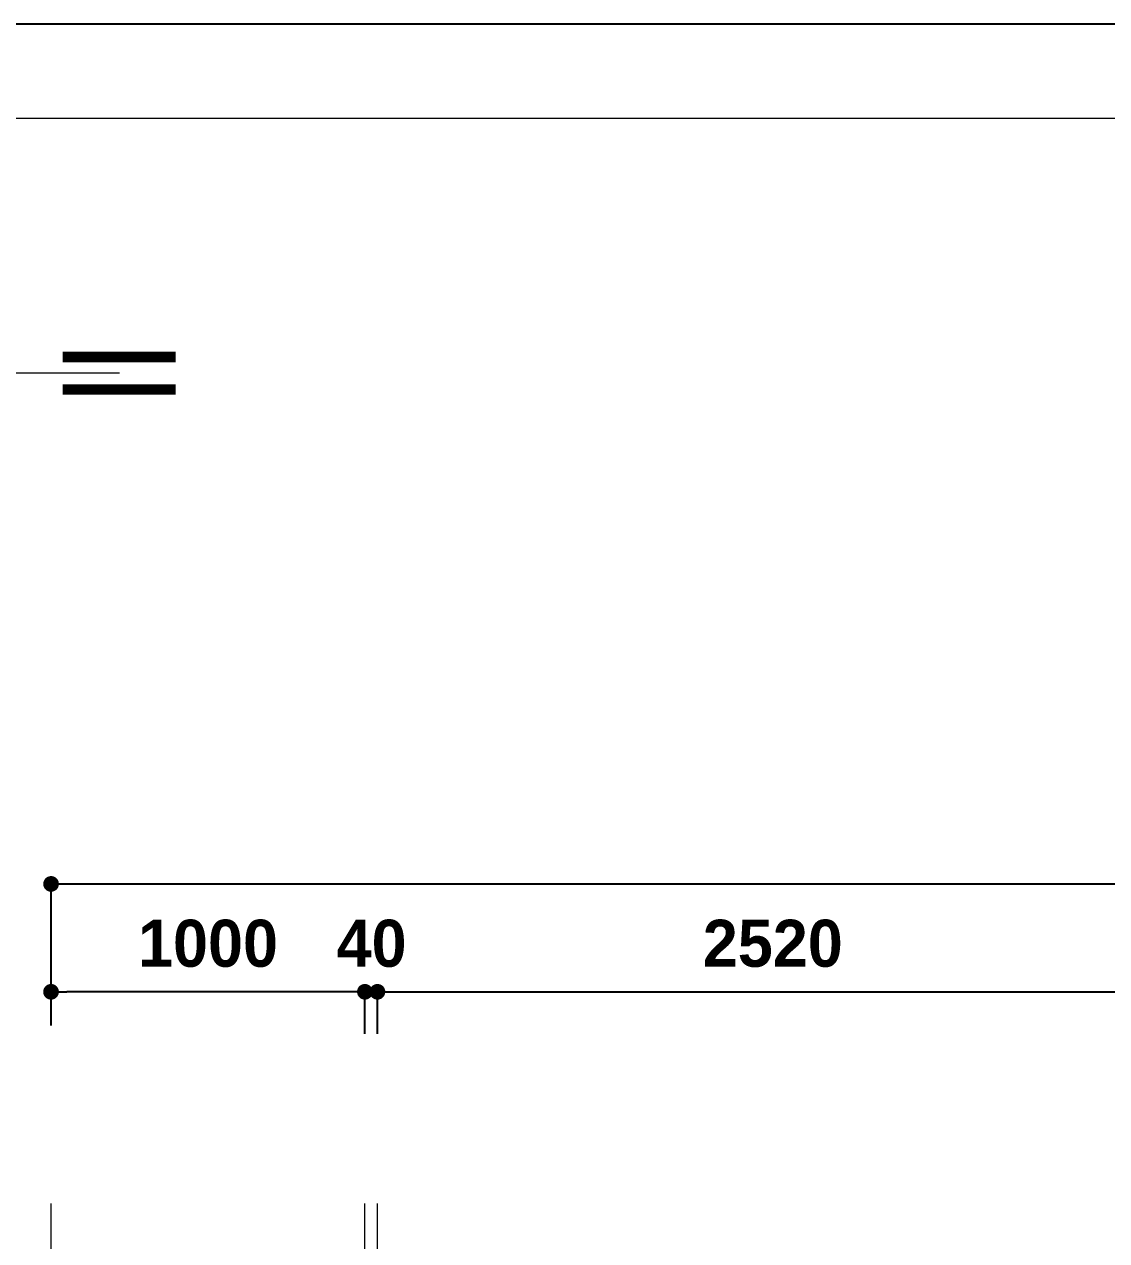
# Model space of a CAD drawing. Header units: centimetres. Extents: x -292707 to 138715, y -53922 to 66277.
# Drawn here: x 15288 to 18737, y 6726 to 10603 of the extents above; entities that cross this region are included whole.
import ezdxf

# ---------------------------------------------------------------- set-up
doc = ezdxf.new("R2010")
doc.units = ezdxf.units.CM
doc.linetypes.add('HIDDEN', pattern=[9.525, 6.35, -3.175])
doc.layers.add('A-DIM', color=157, linetype='Continuous')
doc.layers.add('A-TEXT', color=254, linetype='Continuous')
for name, color, linetype, lineweight, true_color in [('A-FILL-1', 250, 'Continuous', 0, 0x333333), ('A-FILL-3', 7, 'Continuous', 0, 0x666666), ('A-FILL-4', 9, 'Continuous', 0, 0x808080)]:
    doc.layers.add(name, color=color, linetype=linetype, lineweight=lineweight, true_color=true_color)
doc.styles.add('Scale 1000', font='GOTHICB.TTF', dxfattribs={"height": 150})
doc.styles.add('Scale 50', font='GOTHICB.TTF', dxfattribs={"height": 12.5})
doc.dimstyles.new('Scale 1000', dxfattribs={"dimscale": 0, "dimtxt": 150, "dimasz": 50, "dimexe": 5, "dimexo": 3, "dimgap": 75, "dimtad": 2, "dimdec": 0, "dimtxsty": 'Scale 1000', "dimblk": 'DOT', "dimcen": 2.5, "dimclrd": 256, "dimclre": 256, "dimclrt": 254, "dimadec": 0, "dimazin": 0, "dimtfac": 1, "dimtdec": 0, "dimtmove": 0, "dimatfit": 3, "dimldrblk": 'DOTSMALL', "dimfxl": 1, "dimtfillclr": 256, "dimlwd": -1, "dimlwe": -1, "dimarcsym": 0})

# ---------------------------------------------------------------- blocks, each defined once
blk = doc.blocks.new('_Dot')
at = {"color": 0, "linetype": 'ByBlock', "lineweight": -2}
blk.add_line((-0.5, 0), (-1, 0), dxfattribs=at)
at = {"color": 0, "linetype": 'ByBlock', "const_width": 0.5}
blk.add_lwpolyline([(-0.25, 0, 1), (0.25, 0, 1)], format="xyb", close=True, dxfattribs=at)
blk = doc.blocks.new('*D52')
at = {"layer": 'A-DIM', "ltscale": 0.25, "transparency": 16777216}
for p, q in [((16413.6, 7384.9), (16413.6, 7523.9)), ((18933.3, 7411.2), (18933.3, 7523.9)), ((16463.6, 7518.9), (18883.3, 7518.9))]:
    blk.add_line(p, q, dxfattribs=at)
at = {"layer": 'Defpoints', "color": 0, "ltscale": 0.25, "transparency": 16777216}
for p in [(18933.3, 7518.9), (18933.3, 7408.2), (16413.6, 7381.9)]:
    blk.add_point(p, dxfattribs=at)
at = {"layer": 'A-DIM', "ltscale": 0.25, "transparency": 16777216, "xscale": 50, "yscale": 50, "zscale": 50, "rotation": 180}
blk.add_blockref('_Dot', (16413.6, 7518.9), dxfattribs=at)
at = {"layer": 'A-DIM', "ltscale": 0.25, "transparency": 16777216, "xscale": 50, "yscale": 50, "zscale": 50}
blk.add_blockref('_Dot', (18933.3, 7518.9), dxfattribs=at)
at = {"layer": 'A-DIM', "color": 254, "ltscale": 0.25, "transparency": 16777216, "insert": (17673.5, 7672.6), "char_height": 150, "attachment_point": 5, "style": 'Scale 1000'}
blk.add_mtext('2520', dxfattribs=at)
blk = doc.blocks.new('_DotSmall')
at = {"color": 0, "linetype": 'ByBlock', "const_width": 0.5}
blk.add_lwpolyline([(-0.0625, 0, 1), (0.0625, 0, 1)], format="xyb", close=True, dxfattribs=at)
blk = doc.blocks.new('*D57')
at = {"layer": 'A-DIM', "ltscale": 0.25, "transparency": 16777216}
for p, q in [((15373.5, 7411.2), (15373.5, 7523.9)), ((16373.6, 7384.9), (16373.6, 7523.9)), ((16323.6, 7518.9), (15423.5, 7518.9))]:
    blk.add_line(p, q, dxfattribs=at)
at = {"layer": 'Defpoints', "color": 0, "ltscale": 0.25, "transparency": 16777216}
for p in [(15373.5, 7518.9), (15373.5, 7408.2), (16373.6, 7381.9)]:
    blk.add_point(p, dxfattribs=at)
at = {"layer": 'A-DIM', "ltscale": 0.25, "transparency": 16777216, "xscale": 50, "yscale": 50, "zscale": 50, "rotation": 180}
blk.add_blockref('_Dot', (15373.5, 7518.9), dxfattribs=at)
at = {"layer": 'A-DIM', "ltscale": 0.25, "transparency": 16777216, "xscale": 50, "yscale": 50, "zscale": 50}
blk.add_blockref('_Dot', (16373.6, 7518.9), dxfattribs=at)
at = {"layer": 'A-DIM', "color": 254, "ltscale": 0.25, "transparency": 16777216, "insert": (15873.6, 7672.6), "char_height": 150, "attachment_point": 5, "style": 'Scale 1000'}
blk.add_mtext('1000', dxfattribs=at)
blk = doc.blocks.new('*D68')
at = {"layer": 'A-DIM', "ltscale": 0.25, "transparency": 16777216}
for p, q in [((15373.5, 7411.2), (15373.5, 7867.8)), ((15423.5, 7862.8), (33073.3, 7862.8)), ((33123.3, 7411.2), (33123.3, 7867.8))]:
    blk.add_line(p, q, dxfattribs=at)
at = {"layer": 'Defpoints', "color": 0, "ltscale": 0.25, "transparency": 16777216}
for p in [(33123.3, 7862.8), (15373.5, 7408.2), (33123.3, 7408.2)]:
    blk.add_point(p, dxfattribs=at)
at = {"layer": 'A-DIM', "ltscale": 0.25, "transparency": 16777216, "xscale": 50, "yscale": 50, "zscale": 50, "rotation": 180}
blk.add_blockref('_Dot', (15373.5, 7862.8), dxfattribs=at)
at = {"layer": 'A-DIM', "ltscale": 0.25, "transparency": 16777216, "xscale": 50, "yscale": 50, "zscale": 50}
blk.add_blockref('_Dot', (33123.3, 7862.8), dxfattribs=at)
at = {"layer": 'A-DIM', "color": 254, "ltscale": 0.25, "transparency": 16777216, "insert": (24248.4, 8016.6), "char_height": 150, "attachment_point": 5, "style": 'Scale 1000'}
blk.add_mtext('17750', dxfattribs=at)
blk = doc.blocks.new('*D74')
at = {"layer": 'A-DIM', "ltscale": 0.25, "transparency": 16777216}
for p, q in [((16373.6, 7384.9), (16373.6, 7523.9)), ((16413.6, 7384.9), (16413.6, 7523.9)), ((16323.6, 7518.9), (16273.6, 7518.9)), ((16373.6, 7518.9), (16413.6, 7518.9)), ((16463.6, 7518.9), (16513.6, 7518.9))]:
    blk.add_line(p, q, dxfattribs=at)
at = {"layer": 'Defpoints', "color": 0, "ltscale": 0.25, "transparency": 16777216}
for p in [(16413.6, 7518.9), (16373.6, 7381.9), (16413.6, 7381.9)]:
    blk.add_point(p, dxfattribs=at)
at = {"layer": 'A-DIM', "ltscale": 0.25, "transparency": 16777216, "xscale": 50, "yscale": 50, "zscale": 50}
blk.add_blockref('_Dot', (16373.6, 7518.9), dxfattribs=at)
at = {"layer": 'A-DIM', "ltscale": 0.25, "transparency": 16777216, "xscale": 50, "yscale": 50, "zscale": 50, "rotation": 180}
blk.add_blockref('_Dot', (16413.6, 7518.9), dxfattribs=at)
at = {"layer": 'A-DIM', "color": 254, "ltscale": 0.25, "transparency": 16777216, "insert": (16394.9, 7672.6), "char_height": 150, "attachment_point": 5, "style": 'Scale 1000'}
blk.add_mtext('40', dxfattribs=at)
blk = doc.blocks.new('jhgkjhkjhkjh')
at = {"layer": 'A-FILL-1', "ltscale": 0.25}
blk.add_lwpolyline([(-1286.611, 931.53), (-933.611, 931.53), (-933.611, 1218.53), (-1286.611, 1218.53)], close=True, dxfattribs=at)
at = {"layer": 'Defpoints'}
blk.add_lwpolyline([(-1296.611, 926.53), (-876.611, 926.53), (-876.611, 1223.53), (-1296.611, 1223.53)], close=True, dxfattribs=at)
blk = doc.blocks.new('A$C73dac1cf')
at = {"layer": 'A-FILL-1', "const_width": 2.26}
blk.add_lwpolyline([(34.66, 70.16, 1), (34.66, 38.29, 1)], format="xyb", close=True, dxfattribs=at)
at = {"layer": 'A-FILL-4'}
for p, q in [((34.66, 11.94), (34.66, 100.67)), ((0, 54.22), (69.32, 54.22))]:
    blk.add_line(p, q, dxfattribs=at)
blk.add_solid([(34.66, 100.67), (32.42, 87.23), (36.9, 87.23), (34.66, 89.61)], dxfattribs=at)
at = {"layer": 'A-TEXT', "const_width": 2.26}
for points in [[(31.21, 23.99), (31.21, 0)], [(38.11, 23.99), (38.11, 0)]]:
    blk.add_lwpolyline(points, dxfattribs=at)
at = {"layer": 'A-TEXT', "ltscale": 0.25, "insert": (27.87, 124.72), "char_height": 20, "attachment_point": 1, "style": 'Scale 50'}
blk.add_mtext_dynamic_manual_height_columns('U', width=55.5534, gutter_width=100, heights=[0], dxfattribs=at)
blk = doc.blocks.new('A$Cdff4f4ce')
at = {"ltscale": 0.25, "xscale": 0.8644967967382368, "yscale": 0.8644967967382368, "zscale": 0.8644967967382368, "rotation": 270}
blk.add_blockref('A$C73dac1cf', (0, 72.12), dxfattribs=at)

msp = doc.modelspace()

# ---------------------------------------------------------------- linework, layer by layer
at = {"layer": 'A-FILL-3', "linetype": 'HIDDEN', "ltscale": 0.25}
for p, q in [((15378.1, -4112.6), (15373.6, 6844.6)), ((16378.1, -4112.6), (16373.6, 6844.6)), ((16418.1, -4112.6), (16413.6, 6844.6))]:
    msp.add_line(p, q, dxfattribs=at)

# ---------------------------------------------------------------- block references
at = {"ltscale": 5, "xscale": 17.36659786837308, "yscale": 17.36659786837308, "zscale": 17.36659786837308, "rotation": 180}
msp.add_blockref('A$Cdff4f4ce', (15770.9, 10222.7), dxfattribs=at)
at = {"layer": 'A-TEXT', "xscale": 60, "yscale": 60, "zscale": 60}
msp.add_blockref('jhgkjhkjhkjh', (90511.9, -62809), dxfattribs=at)

# ---------------------------------------------------------------- dimensions: what is measured, and where the dimension line sits
at = {"layer": 'A-DIM', "ltscale": 0.25}
for base, p1, p2, override, picture, middle in [((33123.3, 7862.8), (15373.5, 7408.2), (33123.3, 7408.2), {"dimscale": 1}, '*D68', (24248.4, 8016.6)), ((15373.5, 7518.9), (16373.6, 7381.9), (15373.5, 7408.2), {"dimscale": 1, "dimtmove": 1}, '*D57', (15873.6, 7672.6)), ((18933.3, 7518.9), (16413.6, 7381.9), (18933.3, 7408.2), {"dimscale": 1}, '*D52', (17673.5, 7672.6))]:
    dim = msp.add_linear_dim(base=base, p1=p1, p2=p2, dimstyle='Scale 1000', override=override, dxfattribs=at)
    dim.commit()
    dim.dimension.update_dxf_attribs({"geometry": picture, "text_midpoint": middle})
dim = msp.add_linear_dim(base=(16413.6, 7518.9), p1=(16373.6, 7381.9), p2=(16413.6, 7381.9), dimstyle='Scale 1000', override={"dimscale": 1, "dimtmove": 1}, dxfattribs=at)
dim.commit()
dim.dimension.update_dxf_attribs({"geometry": '*D74', "text_midpoint": (16394.9, 7518.9), "dimtype": 160})

doc.saveas('drawing.dxf')
